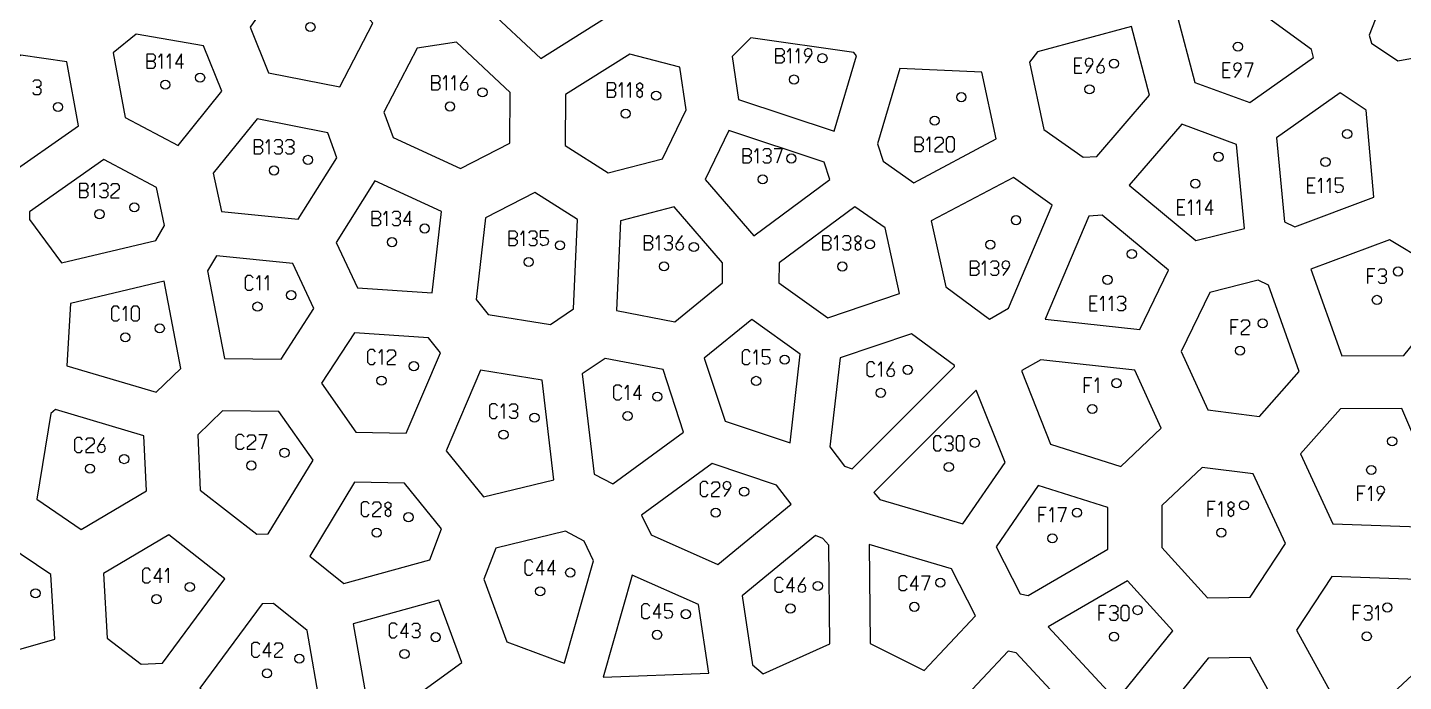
# Model space of a CAD drawing. Extents: x -13 to 2451, y -13 to 1232.
# Drawn here: x 483.7 to 949.1, y 285.3 to 506.7 of the extents above; entities that cross this region are included whole.
import ezdxf

# ---------------------------------------------------------------- set-up
doc = ezdxf.new("R2010")
doc.units = 0
doc.layers.add('OUTLINES', color=7, linetype='CONTINUOUS')
doc.layers.add('PINHOLES', color=7, linetype='CONTINUOUS')

msp = doc.modelspace()

# ---------------------------------------------------------------- linework, layer by layer
at = {"layer": 'OUTLINES'}
for points in [[(973.593, 500.239), (975.398, 526.118), (962.914, 539.909), (951.219, 539.408), (937.537, 504.057), (938.289, 501.311), (947.19, 495.421), (973.593, 500.239)], [(650.756, 534.075), (638.968, 513.295), (657.341, 496.197), (679.14, 509.941), (668.95, 534.936), (650.756, 534.075)], [(589.287, 486.558), (600.471, 508.185), (581.136, 530), (574.211, 528.713), (558.945, 506.78), (565.235, 491.342), (589.287, 486.558)], [(897.075, 481.227), (918.71, 496.515), (917.961, 499.252), (889.085, 520.284), (872.712, 512.141), (872.342, 511.48), (878.463, 488.099), (897.075, 481.227)], [(549.467, 485.152), (543.227, 500.468), (520.402, 504.443), (512.69, 498.043), (516.683, 476.25), (534.631, 466.733), (549.467, 485.152)], [(764.064, 497.113), (763.197, 498.207), (728.36, 503.195), (722.011, 496.863), (724.142, 482.325), (756.534, 471.588), (764.064, 497.113)], [(825.322, 498.433), (822.568, 494.882), (827.456, 472.199), (840.738, 462.732), (845.336, 463.036), (863.174, 483.719), (857.073, 507.023), (825.322, 498.433)], [(607.368, 469.489), (630.122, 458.968), (646.822, 467.56), (646.978, 484.7), (628.767, 501.648), (615.467, 499.671), (604.259, 477.998), (607.368, 469.489)], [(500.955, 473.412), (496.988, 495.061), (481.449, 497.309), (464.927, 485.344), (463.588, 473.045), (475.829, 455.785), (500.955, 473.412)], [(706.419, 478.751), (704.3, 493.205), (687.417, 497.667), (665.691, 483.97), (665.534, 466.736), (680.139, 457.519), (698.426, 462.239), (706.419, 478.751)], [(806.499, 491.566), (778.755, 492.822), (771.22, 467.278), (773.138, 461.37), (783.498, 454.147), (811.367, 468.978), (806.499, 491.566)], [(939.084, 449.209), (936.508, 478.726), (927.673, 484.573), (906.13, 469.349), (908.793, 440.888), (912.331, 439.248), (939.084, 449.209)], [(575.253, 441.754), (588.318, 462.595), (585.238, 471.024), (561.36, 475.774), (546.515, 457.344), (549.299, 444.375), (575.253, 441.754)], [(729.38, 436.186), (755.042, 455.241), (753.135, 461.112), (720.922, 471.79), (712.928, 455.273), (729.38, 436.186)], [(856.335, 453.278), (878.905, 434.551), (895.28, 438.665), (892.622, 467.072), (874.123, 473.903), (856.335, 453.278)], [(509.462, 461.933), (484.36, 444.323), (484.392, 441.69), (495.231, 426.986), (527.039, 434.556), (530.037, 439.625), (527.275, 452.489), (509.462, 461.933)], [(623.761, 444.338), (601.2, 454.77), (588.123, 433.911), (595.342, 418.584), (620.594, 416.858), (623.761, 444.338)], [(789.386, 441.177), (794.344, 418.867), (809.076, 407.95), (815.526, 411.627), (830.303, 446.557), (817.134, 455.944), (789.386, 441.177)], [(669.705, 441.656), (655.248, 450.779), (638.627, 442.227), (635.449, 414.644), (639.519, 409.542), (660.567, 406.15), (668.332, 411.432), (669.705, 441.656)], [(718.727, 420.263), (718.804, 426.971), (702.466, 445.926), (684.3, 441.238), (682.922, 410.906), (702.655, 407.095), (718.727, 420.263)], [(737.877, 426.964), (737.799, 420.229), (754.367, 408.416), (778.662, 416.604), (773.727, 438.807), (763.463, 445.964), (737.877, 426.964)], [(847.214, 443.134), (842.656, 442.833), (827.886, 407.917), (859.91, 404.444), (869.646, 424.521), (847.214, 443.134)], [(928.276, 395.536), (949.198, 395.651), (960.294, 409.341), (957.079, 427.133), (944.388, 434.806), (917.772, 424.896), (928.276, 395.536)], [(580.545, 411.556), (573.375, 426.777), (547.58, 429.382), (544.576, 424.302), (550.307, 394.64), (569.443, 394.461), (580.545, 411.556)], [(527.167, 383.245), (535.575, 391.302), (529.876, 420.797), (498.183, 413.254), (497.034, 392.202), (527.167, 383.245)], [(900.366, 375.042), (913.862, 390.238), (903.399, 419.485), (899.892, 421.111), (883.633, 417.025), (873.906, 396.967), (882.896, 377.234), (900.366, 375.042)], [(745.082, 396.158), (728.63, 407.888), (712.608, 394.76), (719.62, 373.44), (741.613, 366.127), (745.082, 396.158)], [(619.349, 401.649), (594.257, 403.364), (583.149, 386.258), (594.787, 369.69), (611.79, 369.395), (623.378, 396.599), (619.349, 401.649)], [(762.561, 357.248), (797.262, 391.956), (797.285, 392.223), (782.699, 403.031), (758.527, 394.884), (755.051, 364.792), (760.029, 358.254), (762.561, 357.248)], [(698.645, 390.877), (679.067, 394.658), (671.336, 389.399), (675.321, 355.537), (681.72, 352.171), (705.622, 369.66), (698.645, 390.877)], [(858.206, 390.733), (826.379, 394.184), (819.972, 390.532), (819.949, 390.265), (829.755, 365.669), (853.448, 358.105), (867.148, 371.104), (858.206, 390.733)], [(637.907, 347.864), (661.687, 353.568), (657.719, 387.283), (636.856, 390.645), (625.252, 363.404), (637.907, 347.864)], [(769.943, 349.282), (772.018, 346.938), (800.075, 338.644), (814.33, 359.455), (804.575, 383.922), (769.943, 349.282)], [(486.801, 346.982), (501.816, 336.771), (523.908, 349.808), (523.071, 368.45), (493.143, 377.346), (491.588, 375.969), (486.801, 346.982)], [(927.757, 377.565), (914.304, 362.417), (925.23, 338.719), (954.418, 337.662), (961.839, 346.618), (948.532, 377.678), (927.757, 377.565)], [(549.69, 376.906), (541.291, 368.858), (542.133, 350.106), (561.307, 335.175), (565.114, 335.285), (580.252, 360.281), (568.698, 376.729), (549.69, 376.906)], [(691.404, 341.623), (694.587, 334.919), (717.196, 324.902), (741.997, 345.331), (737.067, 351.806), (715.241, 359.063), (691.404, 341.623)], [(897.2, 313.841), (909.157, 332.059), (898.292, 355.624), (880.976, 357.797), (867.325, 344.845), (867.338, 330.727), (882.803, 313.673), (897.2, 313.841)], [(619.766, 326.508), (623.749, 337.04), (611.195, 352.457), (594.305, 352.751), (579.158, 327.739), (590.642, 318.444), (619.766, 326.508)], [(825.532, 351.711), (811.294, 330.924), (819.449, 314.989), (822.135, 314.478), (849.086, 330.118), (849.073, 344.196), (825.532, 351.711)], [(665.202, 291.546), (665.342, 291.653), (675.166, 326.185), (672.008, 332.837), (665.676, 336.167), (642.04, 330.497), (638.049, 319.944), (645.852, 298.795), (665.202, 291.546)], [(491.621, 321.489), (476.717, 331.626), (457.19, 325.436), (460.151, 298.157), (468.759, 292.815), (492.875, 299.689), (491.621, 321.489)], [(550.473, 320.12), (531.452, 334.931), (509.409, 321.922), (510.67, 300.01), (522.181, 291.239), (529.354, 291.522), (550.473, 320.12)], [(754.757, 331.414), (752.703, 333.735), (750.201, 334.729), (725.459, 314.349), (728.895, 291.005), (732.535, 287.928), (755.098, 298.065), (754.757, 331.414)], [(796.248, 323.424), (768.396, 331.658), (768.738, 298.219), (786.948, 289.072), (804.352, 307.586), (796.248, 323.424)], [(714.105, 288.139), (710.682, 311.395), (688.213, 321.35), (678.374, 286.766), (714.105, 288.139)], [(871.118, 302.454), (855.746, 319.405), (828.879, 303.814), (852.042, 278.861), (871.118, 302.454)], [(942.22, 278.31), (958.674, 293.671), (953.816, 319.791), (924.841, 320.839), (912.904, 302.652), (925.984, 278.84), (942.22, 278.31)], [(598.53, 278.09), (607.184, 274.761), (630.606, 291.802), (622.846, 312.834), (593.829, 304.799), (598.53, 278.09)], [(563.071, 266.622), (582.923, 275.964), (578.244, 302.544), (566.857, 311.76), (563.08, 311.651), (541.956, 283.048), (563.071, 266.622)], [(841.089, 269.609), (841.101, 270.207), (818.06, 295.03), (815.396, 295.536), (798.031, 277.063), (799.462, 266.675), (817.26, 253.432), (841.089, 269.609)], [(863.952, 269.693), (863.94, 269.093), (880.841, 251.494), (898.456, 254.139), (910.281, 269.746), (897.281, 293.413), (882.995, 293.246), (863.952, 269.693)]]:
    msp.add_lwpolyline(points, close=True, dxfattribs=at)
at = {"layer": 'PINHOLES'}
for centre in [(579.38, 506.805), (893.085, 500.203), (752.557, 496.262), (851.159, 494.446), (530.306, 487.299), (542.064, 489.692), (742.97, 489.044), (637.568, 484.735), (696.331, 483.607), (799.515, 483.082), (842.9, 485.74), (494.009, 479.776), (626.577, 479.919), (686, 477.502), (790.54, 475.116), (930.057, 470.641), (578.529, 461.853), (742.043, 462.315), (886.54, 462.877), (922.705, 461.157), (567.072, 458.284), (732.345, 455.249), (878.684, 453.806), (519.796, 445.814), (508.024, 443.486), (818.053, 441.443), (618.022, 438.64), (606.95, 434.013), (663.795, 432.946), (709.046, 432.348), (768.676, 433.275), (809.343, 433.188), (653.208, 427.296), (857.204, 430.012), (698.978, 425.818), (759.302, 425.782), (947.256, 424.099), (848.992, 421.262), (572.85, 416.072), (940.097, 414.469), (561.488, 412.212), (528.42, 404.822), (901.483, 406.515), (516.799, 401.831), (739.767, 394.228), (893.82, 397.28), (614.364, 392.038), (781.419, 390.786), (603.404, 387.15), (730.147, 387.054), (852.028, 386.297), (696.7, 381.707), (772.292, 382.994), (843.813, 377.55), (655.181, 374.635), (686.652, 375.148), (644.67, 368.845), (804.084, 366.118), (945.26, 366.621), (570.596, 362.73), (504.804, 357.373), (516.366, 360.586), (559.402, 358.406), (795.326, 357.915), (938.183, 356.93), (726.091, 349.587), (895.129, 344.952), (612.567, 340.927), (716.421, 342.48), (838.638, 342.436), (601.777, 335.674), (830.352, 333.756), (887.489, 335.698), (667.255, 322.184), (486.386, 315.176), (538.592, 317.277), (657.07, 315.839), (751.007, 317.65), (792.438, 318.765), (527.309, 313.192), (783.645, 310.599), (943.619, 310.363), (706.365, 308.124), (741.74, 310.025), (859.15, 309.482), (696.639, 301.096), (621.759, 300.313), (851.179, 300.512), (936.672, 300.578), (575.633, 293.018), (611.203, 294.605), (564.706, 288.058)]:
    msp.add_circle(centre, 1.55, dxfattribs=at)
at = {"layer": 'TEXT'}
for points in [[(736.82, 494.544), (736.82, 499.544), (738.82, 499.544), (739.57, 498.794), (739.57, 497.794), (738.82, 497.044), (736.82, 497.044), (738.82, 497.044), (739.57, 496.294), (739.57, 495.294), (738.82, 494.544), (736.82, 494.544)], [(740.77, 498.294), (741.67, 499.544), (741.67, 494.544)], [(743.62, 498.294), (744.52, 499.544), (744.52, 494.544)], [(746.87, 494.544), (748.47, 496.794), (749.12, 498.144), (748.72, 499.244), (747.62, 499.544), (746.67, 499.144), (746.37, 498.044), (746.87, 497.044), (748.12, 496.894), (748.97, 497.644)], [(524.156, 492.799), (524.156, 497.799), (526.156, 497.799), (526.906, 497.049), (526.906, 496.049), (526.156, 495.299), (524.156, 495.299), (526.156, 495.299), (526.906, 494.549), (526.906, 493.549), (526.156, 492.799), (524.156, 492.799)], [(528.106, 496.549), (529.006, 497.799), (529.006, 492.799)], [(530.956, 496.549), (531.856, 497.799), (531.856, 492.799)], [(535.806, 492.799), (535.806, 497.799), (533.706, 494.399), (536.456, 494.399)], [(840.3, 496.24), (837.8, 496.24), (837.8, 493.74), (839.6, 493.74), (837.8, 493.74), (837.8, 491.24), (840.3, 491.24)], [(841.9, 491.24), (843.5, 493.49), (844.15, 494.84), (843.75, 495.94), (842.65, 496.24), (841.7, 495.84), (841.4, 494.74), (841.9, 493.74), (843.15, 493.59), (844, 494.34)], [(847.5, 496.24), (845.9, 493.99), (845.25, 492.64), (845.65, 491.54), (846.75, 491.24), (847.7, 491.64), (848, 492.74), (847.5, 493.74), (846.25, 493.89), (845.4, 493.14)], [(890.485, 494.703), (887.985, 494.703), (887.985, 492.203), (889.785, 492.203), (887.985, 492.203), (887.985, 489.703), (890.485, 489.703)], [(892.085, 489.703), (893.685, 491.953), (894.335, 493.303), (893.935, 494.403), (892.835, 494.703), (891.885, 494.303), (891.585, 493.203), (892.085, 492.203), (893.335, 492.053), (894.185, 492.803)], [(895.435, 494.703), (898.185, 494.703), (896.335, 489.703)], [(485.485, 488.226), (486.185, 488.926), (487.535, 488.926), (488.235, 488.226), (488.235, 487.076), (487.535, 486.426), (486.585, 486.426), (487.535, 486.426), (488.235, 485.776), (488.235, 484.626), (487.535, 483.926), (486.185, 483.926), (485.485, 484.626)], [(620.427, 485.419), (620.427, 490.419), (622.427, 490.419), (623.177, 489.669), (623.177, 488.669), (622.427, 487.919), (620.427, 487.919), (622.427, 487.919), (623.177, 487.169), (623.177, 486.169), (622.427, 485.419), (620.427, 485.419)], [(624.377, 489.169), (625.277, 490.419), (625.277, 485.419)], [(627.227, 489.169), (628.127, 490.419), (628.127, 485.419)], [(632.227, 490.419), (630.627, 488.169), (629.977, 486.819), (630.377, 485.719), (631.477, 485.419), (632.427, 485.819), (632.727, 486.919), (632.227, 487.919), (630.977, 488.069), (630.127, 487.319)], [(679.85, 483.002), (679.85, 488.002), (681.85, 488.002), (682.6, 487.252), (682.6, 486.252), (681.85, 485.502), (679.85, 485.502), (681.85, 485.502), (682.6, 484.752), (682.6, 483.752), (681.85, 483.002), (679.85, 483.002)], [(683.8, 486.752), (684.7, 488.002), (684.7, 483.002)], [(686.65, 486.752), (687.55, 488.002), (687.55, 483.002)], [(560.422, 463.784), (560.422, 468.784), (562.422, 468.784), (563.172, 468.034), (563.172, 467.034), (562.422, 466.284), (560.422, 466.284), (562.422, 466.284), (563.172, 465.534), (563.172, 464.534), (562.422, 463.784), (560.422, 463.784)], [(564.372, 467.534), (565.272, 468.784), (565.272, 463.784)], [(567.122, 468.084), (567.822, 468.784), (569.172, 468.784), (569.872, 468.084), (569.872, 466.934), (569.172, 466.284), (568.222, 466.284), (569.172, 466.284), (569.872, 465.634), (569.872, 464.484), (569.172, 463.784), (567.822, 463.784), (567.122, 464.484)], [(570.972, 468.084), (571.672, 468.784), (573.022, 468.784), (573.722, 468.084), (573.722, 466.934), (573.022, 466.284), (572.072, 466.284), (573.022, 466.284), (573.722, 465.634), (573.722, 464.484), (573.022, 463.784), (571.672, 463.784), (570.972, 464.484)], [(725.695, 460.749), (725.695, 465.749), (727.695, 465.749), (728.445, 464.999), (728.445, 463.999), (727.695, 463.249), (725.695, 463.249), (727.695, 463.249), (728.445, 462.499), (728.445, 461.499), (727.695, 460.749), (725.695, 460.749)], [(729.645, 464.499), (730.545, 465.749), (730.545, 460.749)], [(732.395, 465.049), (733.095, 465.749), (734.445, 465.749), (735.145, 465.049), (735.145, 463.899), (734.445, 463.249), (733.495, 463.249), (734.445, 463.249), (735.145, 462.599), (735.145, 461.449), (734.445, 460.749), (733.095, 460.749), (732.395, 461.449)], [(736.245, 465.749), (738.995, 465.749), (737.145, 460.749)], [(783.89, 464.616), (783.89, 469.616), (785.89, 469.616), (786.64, 468.866), (786.64, 467.866), (785.89, 467.116), (783.89, 467.116), (785.89, 467.116), (786.64, 466.366), (786.64, 465.366), (785.89, 464.616), (783.89, 464.616)], [(787.84, 468.366), (788.74, 469.616), (788.74, 464.616)], [(790.59, 468.716), (791.24, 469.516), (792.69, 469.516), (793.34, 468.716), (793.34, 467.616), (790.59, 465.216), (790.59, 464.616), (793.34, 464.616)], [(501.374, 448.986), (501.374, 453.986), (503.374, 453.986), (504.124, 453.236), (504.124, 452.236), (503.374, 451.486), (501.374, 451.486), (503.374, 451.486), (504.124, 450.736), (504.124, 449.736), (503.374, 448.986), (501.374, 448.986)], [(505.324, 452.736), (506.224, 453.986), (506.224, 448.986)], [(508.074, 453.286), (508.774, 453.986), (510.124, 453.986), (510.824, 453.286), (510.824, 452.136), (510.124, 451.486), (509.174, 451.486), (510.124, 451.486), (510.824, 450.836), (510.824, 449.686), (510.124, 448.986), (508.774, 448.986), (508.074, 449.686)], [(511.924, 453.086), (512.574, 453.886), (514.024, 453.886), (514.674, 453.086), (514.674, 451.986), (511.924, 449.586), (511.924, 448.986), (514.674, 448.986)], [(919.18, 455.657), (916.68, 455.657), (916.68, 453.157), (918.48, 453.157), (916.68, 453.157), (916.68, 450.657), (919.18, 450.657)], [(920.38, 454.407), (921.28, 455.657), (921.28, 450.657)], [(923.23, 454.407), (924.13, 455.657), (924.13, 450.657)], [(928.73, 455.657), (925.98, 455.657), (925.98, 453.407), (927.68, 453.557), (928.53, 452.957), (928.73, 452.057), (928.28, 450.957), (926.78, 450.657), (925.98, 451.257)], [(875.159, 448.306), (872.659, 448.306), (872.659, 445.806), (874.459, 445.806), (872.659, 445.806), (872.659, 443.306), (875.159, 443.306)], [(876.359, 447.056), (877.259, 448.306), (877.259, 443.306)], [(879.209, 447.056), (880.109, 448.306), (880.109, 443.306)], [(884.059, 443.306), (884.059, 448.306), (881.959, 444.906), (884.709, 444.906)], [(600.3, 439.513), (600.3, 444.513), (602.3, 444.513), (603.05, 443.763), (603.05, 442.763), (602.3, 442.013), (600.3, 442.013), (602.3, 442.013), (603.05, 441.263), (603.05, 440.263), (602.3, 439.513), (600.3, 439.513)], [(604.25, 443.263), (605.15, 444.513), (605.15, 439.513)], [(607, 443.813), (607.7, 444.513), (609.05, 444.513), (609.75, 443.813), (609.75, 442.663), (609.05, 442.013), (608.1, 442.013), (609.05, 442.013), (609.75, 441.363), (609.75, 440.213), (609.05, 439.513), (607.7, 439.513), (607, 440.213)], [(612.95, 439.513), (612.95, 444.513), (610.85, 441.113), (613.6, 441.113)], [(646.558, 432.796), (646.558, 437.796), (648.558, 437.796), (649.308, 437.046), (649.308, 436.046), (648.558, 435.296), (646.558, 435.296), (648.558, 435.296), (649.308, 434.546), (649.308, 433.546), (648.558, 432.796), (646.558, 432.796)], [(650.508, 436.546), (651.408, 437.796), (651.408, 432.796)], [(653.258, 437.096), (653.958, 437.796), (655.308, 437.796), (656.008, 437.096), (656.008, 435.946), (655.308, 435.296), (654.358, 435.296), (655.308, 435.296), (656.008, 434.646), (656.008, 433.496), (655.308, 432.796), (653.958, 432.796), (653.258, 433.496)], [(659.858, 437.796), (657.108, 437.796), (657.108, 435.546), (658.808, 435.696), (659.658, 435.096), (659.858, 434.196), (659.408, 433.096), (657.908, 432.796), (657.108, 433.396)], [(692.328, 431.318), (692.328, 436.318), (694.328, 436.318), (695.078, 435.568), (695.078, 434.568), (694.328, 433.818), (692.328, 433.818), (694.328, 433.818), (695.078, 433.068), (695.078, 432.068), (694.328, 431.318), (692.328, 431.318)], [(696.278, 435.068), (697.178, 436.318), (697.178, 431.318)], [(699.028, 435.618), (699.728, 436.318), (701.078, 436.318), (701.778, 435.618), (701.778, 434.468), (701.078, 433.818), (700.128, 433.818), (701.078, 433.818), (701.778, 433.168), (701.778, 432.018), (701.078, 431.318), (699.728, 431.318), (699.028, 432.018)], [(705.128, 436.318), (703.528, 434.068), (702.878, 432.718), (703.278, 431.618), (704.378, 431.318), (705.328, 431.718), (705.628, 432.818), (705.128, 433.818), (703.878, 433.968), (703.028, 433.218)], [(752.652, 431.282), (752.652, 436.282), (754.652, 436.282), (755.402, 435.532), (755.402, 434.532), (754.652, 433.782), (752.652, 433.782), (754.652, 433.782), (755.402, 433.032), (755.402, 432.032), (754.652, 431.282), (752.652, 431.282)], [(756.602, 435.032), (757.502, 436.282), (757.502, 431.282)], [(759.352, 435.582), (760.052, 436.282), (761.402, 436.282), (762.102, 435.582), (762.102, 434.432), (761.402, 433.782), (760.452, 433.782), (761.402, 433.782), (762.102, 433.132), (762.102, 431.982), (761.402, 431.282), (760.052, 431.282), (759.352, 431.982)], [(802.693, 422.688), (802.693, 427.688), (804.693, 427.688), (805.443, 426.938), (805.443, 425.938), (804.693, 425.188), (802.693, 425.188), (804.693, 425.188), (805.443, 424.438), (805.443, 423.438), (804.693, 422.688), (802.693, 422.688)], [(806.643, 426.438), (807.543, 427.688), (807.543, 422.688)], [(809.393, 426.988), (810.093, 427.688), (811.443, 427.688), (812.143, 426.988), (812.143, 425.838), (811.443, 425.188), (810.493, 425.188), (811.443, 425.188), (812.143, 424.538), (812.143, 423.388), (811.443, 422.688), (810.093, 422.688), (809.393, 423.388)], [(813.743, 422.688), (815.343, 424.938), (815.993, 426.288), (815.593, 427.388), (814.493, 427.688), (813.543, 427.288), (813.243, 426.188), (813.743, 425.188), (814.993, 425.038), (815.843, 425.788)], [(939.422, 424.969), (936.922, 424.969), (936.922, 422.469), (938.722, 422.469), (936.922, 422.469), (936.922, 419.969)], [(940.522, 424.269), (941.222, 424.969), (942.572, 424.969), (943.272, 424.269), (943.272, 423.119), (942.572, 422.469), (941.622, 422.469), (942.572, 422.469), (943.272, 421.819), (943.272, 420.669), (942.572, 419.969), (941.222, 419.969), (940.522, 420.669)], [(560.013, 421.962), (559.263, 422.712), (558.013, 422.712), (557.263, 421.962), (557.263, 418.462), (558.013, 417.712), (559.263, 417.712), (560.013, 418.462)], [(561.213, 421.462), (562.113, 422.712), (562.113, 417.712)], [(564.063, 421.462), (564.963, 422.712), (564.963, 417.712)], [(845.467, 415.762), (842.967, 415.762), (842.967, 413.262), (844.767, 413.262), (842.967, 413.262), (842.967, 410.762), (845.467, 410.762)], [(846.667, 414.512), (847.567, 415.762), (847.567, 410.762)], [(849.517, 414.512), (850.417, 415.762), (850.417, 410.762)], [(852.267, 415.062), (852.967, 415.762), (854.317, 415.762), (855.017, 415.062), (855.017, 413.912), (854.317, 413.262), (853.367, 413.262), (854.317, 413.262), (855.017, 412.612), (855.017, 411.462), (854.317, 410.762), (852.967, 410.762), (852.267, 411.462)], [(514.824, 411.581), (514.074, 412.331), (512.824, 412.331), (512.074, 411.581), (512.074, 408.081), (512.824, 407.331), (514.074, 407.331), (514.824, 408.081)], [(516.024, 411.081), (516.924, 412.331), (516.924, 407.331)], [(893.145, 407.78), (890.645, 407.78), (890.645, 405.28), (892.445, 405.28), (890.645, 405.28), (890.645, 402.78)], [(894.245, 406.88), (894.895, 407.68), (896.345, 407.68), (896.995, 406.88), (896.995, 405.78), (894.245, 403.38), (894.245, 402.78), (896.995, 402.78)], [(601.429, 396.9), (600.679, 397.65), (599.429, 397.65), (598.679, 396.9), (598.679, 393.4), (599.429, 392.65), (600.679, 392.65), (601.429, 393.4)], [(602.629, 396.4), (603.529, 397.65), (603.529, 392.65)], [(605.379, 396.75), (606.029, 397.55), (607.479, 397.55), (608.129, 396.75), (608.129, 395.65), (605.379, 393.25), (605.379, 392.65), (608.129, 392.65)], [(728.172, 396.804), (727.422, 397.554), (726.172, 397.554), (725.422, 396.804), (725.422, 393.304), (726.172, 392.554), (727.422, 392.554), (728.172, 393.304)], [(729.372, 396.304), (730.272, 397.554), (730.272, 392.554)], [(734.872, 397.554), (732.122, 397.554), (732.122, 395.304), (733.822, 395.454), (734.672, 394.854), (734.872, 393.954), (734.422, 392.854), (732.922, 392.554), (732.122, 393.154)], [(770.317, 392.744), (769.567, 393.494), (768.317, 393.494), (767.567, 392.744), (767.567, 389.244), (768.317, 388.494), (769.567, 388.494), (770.317, 389.244)], [(771.517, 392.244), (772.417, 393.494), (772.417, 388.494)], [(776.517, 393.494), (774.917, 391.244), (774.267, 389.894), (774.667, 388.794), (775.767, 388.494), (776.717, 388.894), (777.017, 389.994), (776.517, 390.994), (775.267, 391.144), (774.417, 390.394)], [(843.638, 388.05), (841.138, 388.05), (841.138, 385.55), (842.938, 385.55), (841.138, 385.55), (841.138, 383.05)], [(844.838, 386.8), (845.738, 388.05), (845.738, 383.05)], [(684.677, 384.898), (683.927, 385.648), (682.677, 385.648), (681.927, 384.898), (681.927, 381.398), (682.677, 380.648), (683.927, 380.648), (684.677, 381.398)], [(685.877, 384.398), (686.777, 385.648), (686.777, 380.648)], [(690.727, 380.648), (690.727, 385.648), (688.627, 382.248), (691.377, 382.248)], [(642.695, 378.595), (641.945, 379.345), (640.695, 379.345), (639.945, 378.595), (639.945, 375.095), (640.695, 374.345), (641.945, 374.345), (642.695, 375.095)], [(643.895, 378.095), (644.795, 379.345), (644.795, 374.345)], [(646.645, 378.645), (647.345, 379.345), (648.695, 379.345), (649.395, 378.645), (649.395, 377.495), (648.695, 376.845), (647.745, 376.845), (648.695, 376.845), (649.395, 376.195), (649.395, 375.045), (648.695, 374.345), (647.345, 374.345), (646.645, 375.045)], [(502.329, 367.123), (501.579, 367.873), (500.329, 367.873), (499.579, 367.123), (499.579, 363.623), (500.329, 362.873), (501.579, 362.873), (502.329, 363.623)], [(503.429, 366.973), (504.079, 367.773), (505.529, 367.773), (506.179, 366.973), (506.179, 365.873), (503.429, 363.473), (503.429, 362.873), (506.179, 362.873)], [(509.529, 367.873), (507.929, 365.623), (507.279, 364.273), (507.679, 363.173), (508.779, 362.873), (509.729, 363.273), (510.029, 364.373), (509.529, 365.373), (508.279, 365.523), (507.429, 364.773)], [(556.927, 368.156), (556.177, 368.906), (554.927, 368.906), (554.177, 368.156), (554.177, 364.656), (554.927, 363.906), (556.177, 363.906), (556.927, 364.656)], [(558.027, 368.006), (558.677, 368.806), (560.127, 368.806), (560.777, 368.006), (560.777, 366.906), (558.027, 364.506), (558.027, 363.906), (560.777, 363.906)], [(561.877, 368.906), (564.627, 368.906), (562.777, 363.906)], [(792.851, 367.665), (792.101, 368.415), (790.851, 368.415), (790.101, 367.665), (790.101, 364.165), (790.851, 363.415), (792.101, 363.415), (792.851, 364.165)], [(793.951, 367.715), (794.651, 368.415), (796.001, 368.415), (796.701, 367.715), (796.701, 366.565), (796.001, 365.915), (795.051, 365.915), (796.001, 365.915), (796.701, 365.265), (796.701, 364.115), (796.001, 363.415), (794.651, 363.415), (793.951, 364.115)], [(713.946, 352.23), (713.196, 352.98), (711.946, 352.98), (711.196, 352.23), (711.196, 348.73), (711.946, 347.98), (713.196, 347.98), (713.946, 348.73)], [(715.046, 352.08), (715.696, 352.88), (717.146, 352.88), (717.796, 352.08), (717.796, 350.98), (715.046, 348.58), (715.046, 347.98), (717.796, 347.98)], [(719.396, 347.98), (720.996, 350.23), (721.646, 351.58), (721.246, 352.68), (720.146, 352.98), (719.196, 352.58), (718.896, 351.48), (719.396, 350.48), (720.646, 350.33), (721.496, 351.08)], [(936.083, 351.43), (933.583, 351.43), (933.583, 348.93), (935.383, 348.93), (933.583, 348.93), (933.583, 346.43)], [(937.283, 350.18), (938.183, 351.43), (938.183, 346.43)], [(940.533, 346.43), (942.133, 348.68), (942.783, 350.03), (942.383, 351.13), (941.283, 351.43), (940.333, 351.03), (940.033, 349.93), (940.533, 348.93), (941.783, 348.78), (942.633, 349.53)], [(599.302, 345.424), (598.552, 346.174), (597.302, 346.174), (596.552, 345.424), (596.552, 341.924), (597.302, 341.174), (598.552, 341.174), (599.302, 341.924)], [(600.402, 345.274), (601.052, 346.074), (602.502, 346.074), (603.152, 345.274), (603.152, 344.174), (600.402, 341.774), (600.402, 341.174), (603.152, 341.174)], [(885.389, 346.198), (882.889, 346.198), (882.889, 343.698), (884.689, 343.698), (882.889, 343.698), (882.889, 341.198)], [(886.589, 344.948), (887.489, 346.198), (887.489, 341.198)], [(828.252, 344.256), (825.752, 344.256), (825.752, 341.756), (827.552, 341.756), (825.752, 341.756), (825.752, 339.256)], [(829.452, 343.006), (830.352, 344.256), (830.352, 339.256)], [(832.202, 344.256), (834.952, 344.256), (833.102, 339.256)], [(654.595, 325.589), (653.845, 326.339), (652.595, 326.339), (651.845, 325.589), (651.845, 322.089), (652.595, 321.339), (653.845, 321.339), (654.595, 322.089)], [(657.795, 321.339), (657.795, 326.339), (655.695, 322.939), (658.445, 322.939)], [(661.645, 321.339), (661.645, 326.339), (659.545, 322.939), (662.295, 322.939)], [(525.334, 322.942), (524.584, 323.692), (523.334, 323.692), (522.584, 322.942), (522.584, 319.442), (523.334, 318.692), (524.584, 318.692), (525.334, 319.442)], [(528.534, 318.692), (528.534, 323.692), (526.434, 320.292), (529.184, 320.292)], [(530.384, 322.442), (531.284, 323.692), (531.284, 318.692)], [(739.265, 319.775), (738.515, 320.525), (737.265, 320.525), (736.515, 319.775), (736.515, 316.275), (737.265, 315.525), (738.515, 315.525), (739.265, 316.275)], [(742.465, 315.525), (742.465, 320.525), (740.365, 317.125), (743.115, 317.125)], [(746.465, 320.525), (744.865, 318.275), (744.215, 316.925), (744.615, 315.825), (745.715, 315.525), (746.665, 315.925), (746.965, 317.025), (746.465, 318.025), (745.215, 318.175), (744.365, 317.425)], [(781.17, 320.349), (780.42, 321.099), (779.17, 321.099), (778.42, 320.349), (778.42, 316.849), (779.17, 316.099), (780.42, 316.099), (781.17, 316.849)], [(784.37, 316.099), (784.37, 321.099), (782.27, 317.699), (785.02, 317.699)], [(786.12, 321.099), (788.87, 321.099), (787.02, 316.099)], [(694.164, 310.846), (693.414, 311.596), (692.164, 311.596), (691.414, 310.846), (691.414, 307.346), (692.164, 306.596), (693.414, 306.596), (694.164, 307.346)], [(697.364, 306.596), (697.364, 311.596), (695.264, 308.196), (698.014, 308.196)], [(701.864, 311.596), (699.114, 311.596), (699.114, 309.346), (700.814, 309.496), (701.664, 308.896), (701.864, 307.996), (701.414, 306.896), (699.914, 306.596), (699.114, 307.196)], [(848.579, 311.012), (846.079, 311.012), (846.079, 308.512), (847.879, 308.512), (846.079, 308.512), (846.079, 306.012)], [(849.679, 310.312), (850.379, 311.012), (851.729, 311.012), (852.429, 310.312), (852.429, 309.162), (851.729, 308.512), (850.779, 308.512), (851.729, 308.512), (852.429, 307.862), (852.429, 306.712), (851.729, 306.012), (850.379, 306.012), (849.679, 306.712)], [(934.572, 311.078), (932.072, 311.078), (932.072, 308.578), (933.872, 308.578), (932.072, 308.578), (932.072, 306.078)], [(935.672, 310.378), (936.372, 311.078), (937.722, 311.078), (938.422, 310.378), (938.422, 309.228), (937.722, 308.578), (936.772, 308.578), (937.722, 308.578), (938.422, 307.928), (938.422, 306.778), (937.722, 306.078), (936.372, 306.078), (935.672, 306.778)], [(939.622, 309.828), (940.522, 311.078), (940.522, 306.078)], [(608.728, 304.355), (607.978, 305.105), (606.728, 305.105), (605.978, 304.355), (605.978, 300.855), (606.728, 300.105), (607.978, 300.105), (608.728, 300.855)], [(611.928, 300.105), (611.928, 305.105), (609.828, 301.705), (612.578, 301.705)], [(613.678, 304.405), (614.378, 305.105), (615.728, 305.105), (616.428, 304.405), (616.428, 303.255), (615.728, 302.605), (614.778, 302.605), (615.728, 302.605), (616.428, 301.955), (616.428, 300.805), (615.728, 300.105), (614.378, 300.105), (613.678, 300.805)], [(562.231, 297.808), (561.481, 298.558), (560.231, 298.558), (559.481, 297.808), (559.481, 294.308), (560.231, 293.558), (561.481, 293.558), (562.231, 294.308)], [(565.431, 293.558), (565.431, 298.558), (563.331, 295.158), (566.081, 295.158)], [(567.181, 297.658), (567.831, 298.458), (569.281, 298.458), (569.931, 297.658), (569.931, 296.558), (567.181, 294.158), (567.181, 293.558), (569.931, 293.558)]]:
    msp.add_lwpolyline(points, dxfattribs=at)
for points in [[(690.775, 485.502), (689.8, 486.252), (689.8, 487.402), (690.775, 488.002), (691.75, 487.402), (691.75, 486.252), (690.775, 485.502), (689.8, 484.752), (689.8, 483.602), (690.775, 483.002), (691.75, 483.602), (691.75, 484.752)], [(795.04, 464.616), (796.59, 464.616), (797.19, 465.366), (797.19, 468.866), (796.59, 469.616), (795.04, 469.616), (794.44, 468.866), (794.44, 465.366)], [(764.577, 433.782), (763.602, 434.532), (763.602, 435.682), (764.577, 436.282), (765.552, 435.682), (765.552, 434.532), (764.577, 433.782), (763.602, 433.032), (763.602, 431.882), (764.577, 431.282), (765.552, 431.882), (765.552, 433.032)], [(519.374, 407.331), (520.924, 407.331), (521.524, 408.081), (521.524, 411.581), (520.924, 412.331), (519.374, 412.331), (518.774, 411.581), (518.774, 408.081)], [(798.401, 363.415), (799.951, 363.415), (800.551, 364.165), (800.551, 367.665), (799.951, 368.415), (798.401, 368.415), (797.801, 367.665), (797.801, 364.165)], [(605.627, 343.674), (604.652, 344.424), (604.652, 345.574), (605.627, 346.174), (606.602, 345.574), (606.602, 344.424), (605.627, 343.674), (604.652, 342.924), (604.652, 341.774), (605.627, 341.174), (606.602, 341.774), (606.602, 342.924)], [(890.714, 343.698), (889.739, 344.448), (889.739, 345.598), (890.714, 346.198), (891.689, 345.598), (891.689, 344.448), (890.714, 343.698), (889.739, 342.948), (889.739, 341.798), (890.714, 341.198), (891.689, 341.798), (891.689, 342.948)], [(854.129, 306.012), (855.679, 306.012), (856.279, 306.762), (856.279, 310.262), (855.679, 311.012), (854.129, 311.012), (853.529, 310.262), (853.529, 306.762)]]:
    msp.add_lwpolyline(points, close=True, dxfattribs=at)

doc.saveas('drawing.dxf')
